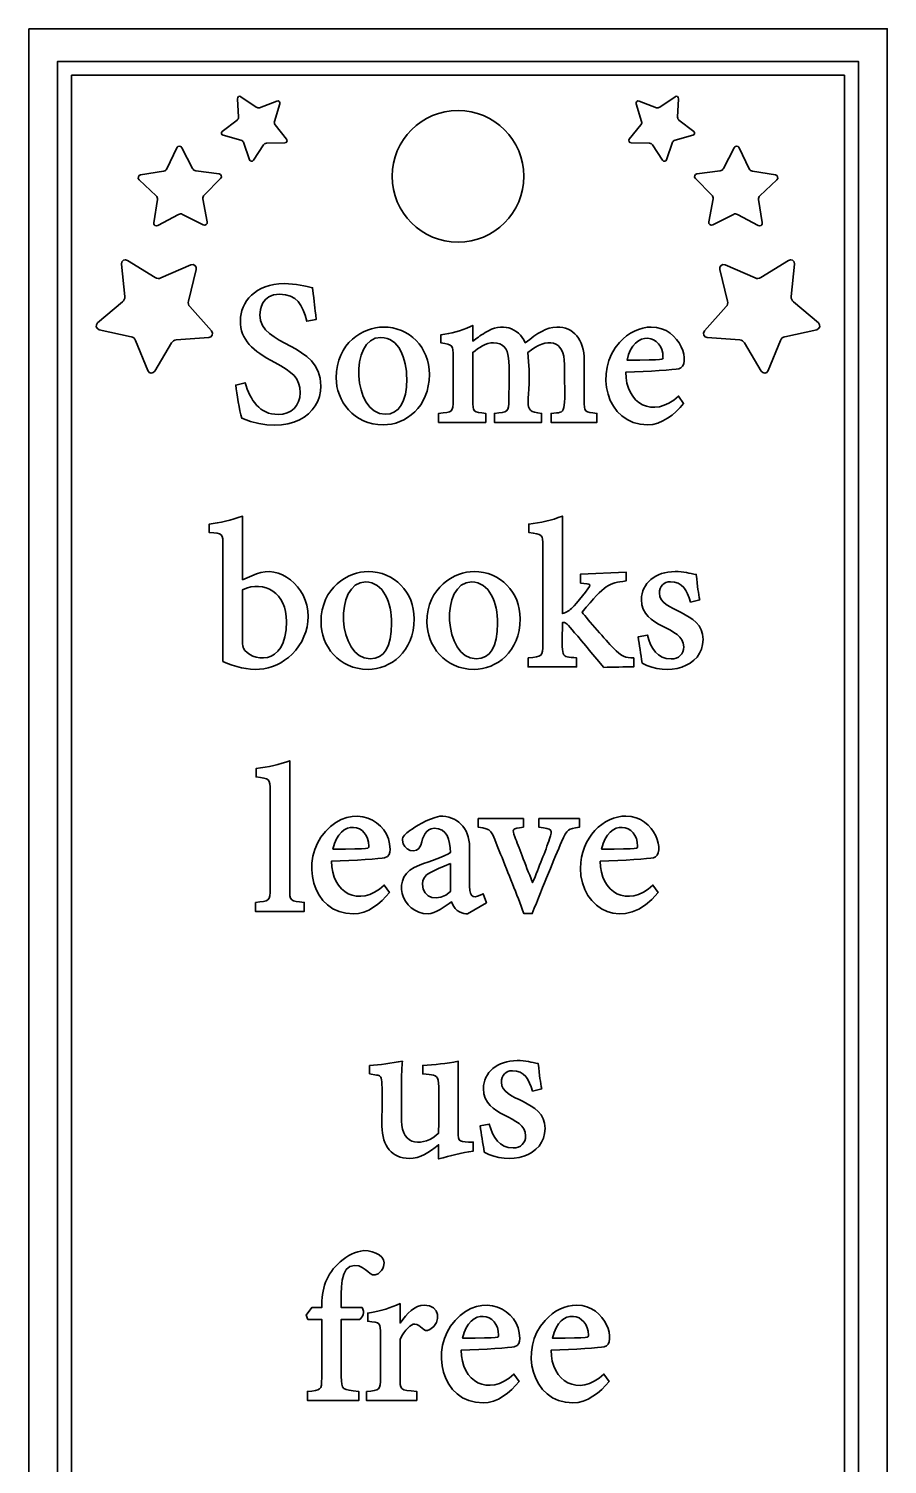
# Model space of a CAD drawing. Header units: inches. Extents: x 0 to 1.8, y 0 to 12.2.
# Drawn here: x 0.064 to 1.78, y 9.314 to 12.184 of the extents above; entities that cross this region are included whole.
import ezdxf

# ---------------------------------------------------------------- set-up
doc = ezdxf.new("R2010")
doc.units = ezdxf.units.IN
doc.header["$MEASUREMENT"] = 0
doc.layers.add('Слой 1', color=7, linetype='Continuous', lineweight=0)

msp = doc.modelspace()

# ---------------------------------------------------------------- linework, layer by layer
at = {"layer": 'Слой 1', "color": 1, "lineweight": 35, "true_color": 0xff0000}
for points in [[(0.0638, 12.1844), (0.0638, 12.1844), (0.0638, 6.1844), (0.0638, 6.1844), (0.0638, 6.1844), (1.7797, 6.1844), (1.7797, 6.1844), (1.7797, 6.1844), (1.7797, 12.1844), (1.7797, 12.1844), (1.7797, 12.1844), (0.0638, 12.1844), (0.0638, 12.1844)], [(0.9218, 11.7574), (0.849, 11.7574), (0.7901, 11.8164), (0.7901, 11.8892), (0.7901, 11.9619), (0.849, 12.0209), (0.9218, 12.0209), (0.9945, 12.0209), (1.0535, 11.9619), (1.0535, 11.8892), (1.0535, 11.8164), (0.9945, 11.7574), (0.9218, 11.7574)]]:
    msp.add_open_spline(points, degree=3, knots=[0, 0, 0, 0, 1, 1, 1, 2, 2, 2, 3, 3, 3, 4, 4, 4, 4], dxfattribs=at)
at = {"layer": 'Слой 1', "color": 18, "lineweight": 35, "true_color": 0x000000}
for points, knots in [([(1.722, 6.2498), (1.722, 6.2498), (0.1216, 6.2498), (0.1216, 6.2498), (0.1216, 6.2498), (0.1216, 12.119), (0.1216, 12.119), (0.1216, 12.119), (1.722, 12.119), (1.722, 12.119), (1.722, 12.119), (1.722, 6.2498), (1.722, 6.2498)], [0, 0, 0, 0, 1, 1, 1, 2, 2, 2, 3, 3, 3, 4, 4, 4, 4]), ([(0.1494, 6.2776), (0.1494, 6.2776), (1.6942, 6.2776), (1.6942, 6.2776), (1.6942, 6.2776), (1.6942, 12.0912), (1.6942, 12.0912), (1.6942, 12.0912), (0.1494, 12.0912), (0.1494, 12.0912), (0.1494, 12.0912), (0.1494, 6.2776), (0.1494, 6.2776)], [0, 0, 0, 0, 1, 1, 1, 2, 2, 2, 3, 3, 3, 4, 4, 4, 4]), ([(0.5561, 11.9924), (0.5547, 11.9942), (0.5542, 11.9966), (0.5548, 11.9987), (0.5548, 11.9987), (0.5655, 12.0343), (0.5655, 12.0343), (0.5665, 12.0378), (0.5631, 12.041), (0.5596, 12.0397), (0.5596, 12.0397), (0.5249, 12.0265), (0.5249, 12.0265), (0.5228, 12.0257), (0.5204, 12.026), (0.5186, 12.0273), (0.5186, 12.0273), (0.488, 12.0484), (0.488, 12.0484), (0.485, 12.0505), (0.4809, 12.0482), (0.4811, 12.0445), (0.4811, 12.0445), (0.4829, 12.0074), (0.4829, 12.0074), (0.483, 12.0052), (0.482, 12.003), (0.4802, 12.0016), (0.4802, 12.0016), (0.4507, 11.9791), (0.4507, 11.9791), (0.4478, 11.9769), (0.4487, 11.9722), (0.4522, 11.9713), (0.4522, 11.9713), (0.488, 11.9616), (0.488, 11.9616), (0.4902, 11.961), (0.492, 11.9593), (0.4928, 11.9572), (0.4928, 11.9572), (0.5051, 11.9222), (0.5051, 11.9222), (0.5063, 11.9187), (0.511, 11.9181), (0.513, 11.9212), (0.513, 11.9212), (0.5333, 11.9523), (0.5333, 11.9523), (0.5345, 11.9542), (0.5366, 11.9554), (0.5389, 11.9554), (0.5389, 11.9554), (0.576, 11.9563), (0.576, 11.9563), (0.5797, 11.9564), (0.5816, 11.9606), (0.5793, 11.9635), (0.5793, 11.9635), (0.5561, 11.9924), (0.5561, 11.9924)], [0, 0, 0, 0, 1, 1, 1, 2, 2, 2, 3, 3, 3, 4, 4, 4, 5, 5, 5, 6, 6, 6, 7, 7, 7, 8, 8, 8, 9, 9, 9, 10, 10, 10, 11, 11, 11, 12, 12, 12, 13, 13, 13, 14, 14, 14, 15, 15, 15, 16, 16, 16, 17, 17, 17, 18, 18, 18, 19, 19, 19, 20, 20, 20, 20]), ([(1.2642, 11.9635), (1.2619, 11.9607), (1.2639, 11.9564), (1.2676, 11.9563), (1.2676, 11.9563), (1.3047, 11.9554), (1.3047, 11.9554), (1.307, 11.9554), (1.3091, 11.9542), (1.3103, 11.9523), (1.3103, 11.9523), (1.3306, 11.9212), (1.3306, 11.9212), (1.3326, 11.9182), (1.3373, 11.9187), (1.3385, 11.9222), (1.3385, 11.9222), (1.3508, 11.9572), (1.3508, 11.9572), (1.3516, 11.9593), (1.3533, 11.961), (1.3555, 11.9616), (1.3555, 11.9616), (1.3913, 11.9713), (1.3913, 11.9713), (1.3949, 11.9722), (1.3958, 11.9769), (1.3929, 11.9791), (1.3929, 11.9791), (1.3634, 12.0016), (1.3634, 12.0016), (1.3616, 12.003), (1.3606, 12.0052), (1.3607, 12.0075), (1.3607, 12.0075), (1.3625, 12.0445), (1.3625, 12.0445), (1.3627, 12.0482), (1.3586, 12.0505), (1.3555, 12.0484), (1.3555, 12.0484), (1.325, 12.0273), (1.325, 12.0273), (1.3231, 12.026), (1.3207, 12.0257), (1.3186, 12.0265), (1.3186, 12.0265), (1.2839, 12.0397), (1.2839, 12.0397), (1.2805, 12.041), (1.277, 12.0378), (1.2781, 12.0343), (1.2781, 12.0343), (1.2887, 11.9987), (1.2887, 11.9987), (1.2894, 11.9966), (1.2889, 11.9942), (1.2875, 11.9924), (1.2875, 11.9924), (1.2642, 11.9635), (1.2642, 11.9635)], [0, 0, 0, 0, 1, 1, 1, 2, 2, 2, 3, 3, 3, 4, 4, 4, 5, 5, 5, 6, 6, 6, 7, 7, 7, 8, 8, 8, 9, 9, 9, 10, 10, 10, 11, 11, 11, 12, 12, 12, 13, 13, 13, 14, 14, 14, 15, 15, 15, 16, 16, 16, 17, 17, 17, 18, 18, 18, 19, 19, 19, 20, 20, 20, 20]), ([(0.4441, 11.8943), (0.4441, 11.8943), (0.3979, 11.9003), (0.3979, 11.9003), (0.395, 11.9007), (0.3926, 11.9024), (0.3913, 11.905), (0.3913, 11.905), (0.37, 11.9465), (0.37, 11.9465), (0.3679, 11.9506), (0.362, 11.9505), (0.36, 11.9463), (0.36, 11.9463), (0.3399, 11.9042), (0.3399, 11.9042), (0.3387, 11.9016), (0.3363, 11.8998), (0.3335, 11.8994), (0.3335, 11.8994), (0.2874, 11.892), (0.2874, 11.892), (0.2828, 11.8912), (0.2811, 11.8856), (0.2844, 11.8824), (0.2844, 11.8824), (0.3183, 11.8503), (0.3183, 11.8503), (0.3204, 11.8483), (0.3214, 11.8455), (0.3209, 11.8426), (0.3209, 11.8426), (0.3137, 11.7965), (0.3137, 11.7965), (0.313, 11.792), (0.3178, 11.7885), (0.3219, 11.7908), (0.3219, 11.7908), (0.3629, 11.8131), (0.3629, 11.8131), (0.3654, 11.8144), (0.3684, 11.8145), (0.371, 11.8132), (0.371, 11.8132), (0.4126, 11.7921), (0.4126, 11.7921), (0.4167, 11.79), (0.4215, 11.7935), (0.4206, 11.7981), (0.4206, 11.7981), (0.4121, 11.844), (0.4121, 11.844), (0.4116, 11.8468), (0.4125, 11.8497), (0.4145, 11.8517), (0.4145, 11.8517), (0.4474, 11.8847), (0.4474, 11.8847), (0.4507, 11.8881), (0.4488, 11.8937), (0.4441, 11.8943)], [0, 0, 0, 0, 1, 1, 1, 2, 2, 2, 3, 3, 3, 4, 4, 4, 5, 5, 5, 6, 6, 6, 7, 7, 7, 8, 8, 8, 9, 9, 9, 10, 10, 10, 11, 11, 11, 12, 12, 12, 13, 13, 13, 14, 14, 14, 15, 15, 15, 16, 16, 16, 17, 17, 17, 18, 18, 18, 19, 19, 19, 20, 20, 20, 20]), ([(1.3962, 11.8848), (1.3962, 11.8848), (1.4291, 11.8517), (1.4291, 11.8517), (1.4311, 11.8497), (1.432, 11.8468), (1.4315, 11.844), (1.4315, 11.844), (1.4229, 11.7981), (1.4229, 11.7981), (1.4221, 11.7935), (1.4268, 11.79), (1.431, 11.7921), (1.431, 11.7921), (1.4726, 11.8132), (1.4726, 11.8132), (1.4751, 11.8145), (1.4782, 11.8144), (1.4807, 11.8131), (1.4807, 11.8131), (1.5217, 11.7908), (1.5217, 11.7908), (1.5257, 11.7886), (1.5306, 11.792), (1.5299, 11.7966), (1.5299, 11.7966), (1.5226, 11.8427), (1.5226, 11.8427), (1.5222, 11.8455), (1.5232, 11.8483), (1.5253, 11.8503), (1.5253, 11.8503), (1.5591, 11.8824), (1.5591, 11.8824), (1.5625, 11.8856), (1.5608, 11.8913), (1.5562, 11.892), (1.5562, 11.892), (1.5101, 11.8994), (1.5101, 11.8994), (1.5073, 11.8998), (1.5049, 11.9016), (1.5036, 11.9042), (1.5036, 11.9042), (1.4836, 11.9464), (1.4836, 11.9464), (1.4816, 11.9506), (1.4757, 11.9506), (1.4736, 11.9465), (1.4736, 11.9465), (1.4523, 11.905), (1.4523, 11.905), (1.451, 11.9024), (1.4485, 11.9007), (1.4457, 11.9003), (1.4457, 11.9003), (1.3994, 11.8943), (1.3994, 11.8943), (1.3948, 11.8937), (1.3929, 11.8881), (1.3962, 11.8848)], [0, 0, 0, 0, 1, 1, 1, 2, 2, 2, 3, 3, 3, 4, 4, 4, 5, 5, 5, 6, 6, 6, 7, 7, 7, 8, 8, 8, 9, 9, 9, 10, 10, 10, 11, 11, 11, 12, 12, 12, 13, 13, 13, 14, 14, 14, 15, 15, 15, 16, 16, 16, 17, 17, 17, 18, 18, 18, 19, 19, 19, 20, 20, 20, 20]), ([(0.2514, 11.6383), (0.2514, 11.6383), (0.2015, 11.5962), (0.2015, 11.5962), (0.1965, 11.592), (0.1985, 11.5839), (0.2049, 11.5825), (0.2049, 11.5825), (0.2687, 11.5685), (0.2687, 11.5685), (0.2726, 11.5677), (0.2758, 11.5649), (0.2773, 11.5612), (0.2773, 11.5612), (0.302, 11.5007), (0.302, 11.5007), (0.3045, 11.4947), (0.3127, 11.4941), (0.316, 11.4997), (0.316, 11.4997), (0.3491, 11.5561), (0.3491, 11.5561), (0.3511, 11.5596), (0.3547, 11.5618), (0.3587, 11.5621), (0.3587, 11.5621), (0.4238, 11.5669), (0.4238, 11.5669), (0.4303, 11.5673), (0.4334, 11.575), (0.4291, 11.5799), (0.4291, 11.5799), (0.3857, 11.6287), (0.3857, 11.6287), (0.383, 11.6317), (0.382, 11.6358), (0.383, 11.6397), (0.383, 11.6397), (0.3986, 11.7031), (0.3986, 11.7031), (0.4001, 11.7094), (0.3938, 11.7148), (0.3878, 11.7122), (0.3878, 11.7122), (0.328, 11.686), (0.328, 11.686), (0.3243, 11.6844), (0.3201, 11.6847), (0.3167, 11.6868), (0.3167, 11.6868), (0.2612, 11.7212), (0.2612, 11.7212), (0.2557, 11.7247), (0.2487, 11.7203), (0.2493, 11.7138), (0.2493, 11.7138), (0.2557, 11.6488), (0.2557, 11.6488), (0.2561, 11.6448), (0.2545, 11.6409), (0.2514, 11.6383)], [0, 0, 0, 0, 1, 1, 1, 2, 2, 2, 3, 3, 3, 4, 4, 4, 5, 5, 5, 6, 6, 6, 7, 7, 7, 8, 8, 8, 9, 9, 9, 10, 10, 10, 11, 11, 11, 12, 12, 12, 13, 13, 13, 14, 14, 14, 15, 15, 15, 16, 16, 16, 17, 17, 17, 18, 18, 18, 19, 19, 19, 20, 20, 20, 20]), ([(1.5879, 11.6488), (1.5879, 11.6488), (1.5943, 11.7138), (1.5943, 11.7138), (1.5949, 11.7203), (1.5879, 11.7247), (1.5824, 11.7212), (1.5824, 11.7212), (1.5269, 11.6868), (1.5269, 11.6868), (1.5235, 11.6847), (1.5192, 11.6844), (1.5156, 11.686), (1.5156, 11.686), (1.4557, 11.7122), (1.4557, 11.7122), (1.4498, 11.7148), (1.4434, 11.7094), (1.445, 11.7031), (1.445, 11.7031), (1.4606, 11.6397), (1.4606, 11.6397), (1.4616, 11.6358), (1.4605, 11.6317), (1.4579, 11.6287), (1.4579, 11.6287), (1.4145, 11.5799), (1.4145, 11.5799), (1.4102, 11.575), (1.4133, 11.5673), (1.4198, 11.5669), (1.4198, 11.5669), (1.4849, 11.5621), (1.4849, 11.5621), (1.4889, 11.5618), (1.4925, 11.5596), (1.4945, 11.5561), (1.4945, 11.5561), (1.5276, 11.4997), (1.5276, 11.4997), (1.5308, 11.4941), (1.5391, 11.4947), (1.5416, 11.5007), (1.5416, 11.5007), (1.5662, 11.5612), (1.5662, 11.5612), (1.5677, 11.5649), (1.571, 11.5677), (1.5749, 11.5685), (1.5749, 11.5685), (1.6387, 11.5825), (1.6387, 11.5825), (1.6451, 11.5839), (1.647, 11.592), (1.6421, 11.5962), (1.6421, 11.5962), (1.5922, 11.6383), (1.5922, 11.6383), (1.5891, 11.6409), (1.5875, 11.6448), (1.5879, 11.6488)], [0, 0, 0, 0, 1, 1, 1, 2, 2, 2, 3, 3, 3, 4, 4, 4, 5, 5, 5, 6, 6, 6, 7, 7, 7, 8, 8, 8, 9, 9, 9, 10, 10, 10, 11, 11, 11, 12, 12, 12, 13, 13, 13, 14, 14, 14, 15, 15, 15, 16, 16, 16, 17, 17, 17, 18, 18, 18, 19, 19, 19, 20, 20, 20, 20]), ([(0.5624, 11.413), (0.5251, 11.413), (0.5068, 11.4411), (0.4963, 11.4765), (0.4963, 11.4765), (0.4775, 11.4716), (0.4775, 11.4716), (0.4798, 11.4537), (0.4845, 11.4224), (0.4894, 11.4053), (0.5856, 11.3678), (0.6478, 11.4129), (0.6478, 11.4698), (0.6478, 11.5586), (0.5259, 11.5464), (0.5259, 11.6125), (0.5259, 11.6221), (0.5288, 11.6534), (0.5653, 11.6534), (0.5998, 11.6534), (0.6109, 11.6324), (0.6194, 11.5995), (0.6194, 11.5995), (0.6384, 11.6032), (0.6384, 11.6032), (0.6352, 11.6297), (0.6348, 11.6329), (0.6312, 11.6663), (0.6182, 11.6688), (0.5973, 11.6746), (0.5742, 11.6746), (0.5168, 11.6746), (0.4868, 11.6374), (0.4868, 11.6007), (0.4868, 11.5616), (0.5109, 11.5411), (0.5554, 11.5169), (0.5907, 11.4977), (0.6062, 11.4861), (0.6062, 11.4564), (0.6062, 11.4304), (0.5886, 11.413), (0.5624, 11.413)], [0, 0, 0, 0, 1, 1, 1, 2, 2, 2, 3, 3, 3, 4, 4, 4, 5, 5, 5, 6, 6, 6, 7, 7, 7, 8, 8, 8, 9, 9, 9, 10, 10, 10, 11, 11, 11, 12, 12, 12, 13, 13, 13, 14, 14, 14, 14]), ([(0.9774, 11.4151), (0.9527, 11.4177), (0.9513, 11.4168), (0.9513, 11.4429), (0.9513, 11.4429), (0.9513, 11.537), (0.9513, 11.537), (0.963, 11.5463), (0.9779, 11.5564), (0.9927, 11.5564), (1.032, 11.5564), (1.0235, 11.5126), (1.0235, 11.4429), (1.0235, 11.4169), (1.0209, 11.4177), (0.9945, 11.4151), (0.9945, 11.4151), (0.9945, 11.3971), (0.9945, 11.3971), (0.9945, 11.3971), (1.0887, 11.3971), (1.0887, 11.3971), (1.0887, 11.3971), (1.0887, 11.4151), (1.0887, 11.4151), (1.0435, 11.42), (1.0717, 11.4327), (1.0615, 11.5372), (1.0999, 11.5679), (1.1347, 11.5638), (1.1347, 11.5126), (1.1347, 11.4103), (1.1404, 11.4184), (1.1078, 11.4151), (1.1078, 11.4151), (1.1078, 11.3971), (1.1078, 11.3971), (1.1078, 11.3971), (1.1995, 11.3971), (1.1995, 11.3971), (1.1995, 11.3971), (1.1995, 11.4151), (1.1995, 11.4151), (1.1747, 11.4177), (1.1739, 11.4168), (1.1739, 11.4429), (1.1739, 11.4429), (1.1739, 11.5216), (1.1739, 11.5216), (1.1739, 11.5631), (1.1534, 11.5878), (1.119, 11.5878), (1.099, 11.5878), (1.0806, 11.5752), (1.0561, 11.5565), (1.0421, 11.5867), (1.0099, 11.5983), (0.9763, 11.5767), (0.9658, 11.5706), (0.9584, 11.565), (0.9513, 11.5596), (0.9513, 11.5596), (0.9513, 11.5909), (0.9513, 11.5909), (0.9513, 11.5909), (0.9465, 11.5888), (0.9465, 11.5888), (0.9266, 11.5799), (0.9084, 11.5753), (0.8878, 11.5723), (0.8878, 11.5723), (0.8878, 11.5562), (0.8878, 11.5562), (0.9118, 11.5519), (0.9122, 11.5527), (0.9122, 11.5273), (0.9122, 11.5273), (0.9122, 11.4429), (0.9122, 11.4429), (0.9122, 11.4168), (0.9111, 11.4177), (0.8829, 11.4152), (0.8829, 11.4152), (0.8829, 11.3971), (0.8829, 11.3971), (0.8829, 11.3971), (0.9774, 11.3971), (0.9774, 11.3971), (0.9774, 11.3971), (0.9774, 11.4151), (0.9774, 11.4151), (0.9774, 11.4151), (0.9774, 11.4151), (0.9774, 11.4151)], [0, 0, 0, 0, 1, 1, 1, 2, 2, 2, 3, 3, 3, 4, 4, 4, 5, 5, 5, 6, 6, 6, 7, 7, 7, 8, 8, 8, 9, 9, 9, 10, 10, 10, 11, 11, 11, 12, 12, 12, 13, 13, 13, 14, 14, 14, 15, 15, 15, 16, 16, 16, 17, 17, 17, 18, 18, 18, 19, 19, 19, 20, 20, 20, 21, 21, 21, 22, 22, 22, 23, 23, 23, 24, 24, 24, 25, 25, 25, 26, 26, 26, 27, 27, 27, 28, 28, 28, 29, 29, 29, 30, 30, 30, 31, 31, 31, 31]), ([(0.7723, 11.3922), (0.817, 11.3922), (0.8646, 11.4275), (0.8646, 11.4931), (0.8646, 11.5471), (0.8249, 11.5878), (0.7723, 11.5878), (0.7332, 11.5878), (0.6783, 11.5564), (0.6783, 11.4865), (0.6783, 11.4402), (0.7135, 11.3922), (0.7723, 11.3922)], [0, 0, 0, 0, 1, 1, 1, 2, 2, 2, 3, 3, 3, 4, 4, 4, 4]), ([(1.3007, 11.3922), (1.3288, 11.3922), (1.3553, 11.4131), (1.3727, 11.435), (1.3727, 11.435), (1.3625, 11.4498), (1.3625, 11.4498), (1.311, 11.4025), (1.2572, 11.4353), (1.2569, 11.4974), (1.3034, 11.4991), (1.3544, 11.5026), (1.3631, 11.5044), (1.3894, 11.5109), (1.3678, 11.5878), (1.3081, 11.5878), (1.2854, 11.5878), (1.2623, 11.5766), (1.2448, 11.557), (1.1926, 11.5009), (1.2165, 11.3922), (1.3007, 11.3922)], [0, 0, 0, 0, 1, 1, 1, 2, 2, 2, 3, 3, 3, 4, 4, 4, 5, 5, 5, 6, 6, 6, 7, 7, 7, 7]), ([(1.3315, 11.5277), (1.3315, 11.523), (1.3375, 11.5218), (1.2597, 11.5218), (1.2734, 11.5857), (1.3323, 11.5718), (1.3315, 11.5277)], [0, 0, 0, 0, 1, 1, 1, 2, 2, 2, 2]), ([(0.7763, 11.4134), (0.7108, 11.4134), (0.7039, 11.567), (0.7674, 11.567), (0.8033, 11.567), (0.8193, 11.5254), (0.8193, 11.4841), (0.8193, 11.4378), (0.8045, 11.4134), (0.7763, 11.4134)], [0, 0, 0, 0, 1, 1, 1, 2, 2, 2, 3, 3, 3, 3]), ([(0.452, 11.1504), (0.452, 11.1504), (0.452, 10.9192), (0.452, 10.9192), (0.501, 10.896), (0.552, 10.8959), (0.5902, 10.9338), (0.6106, 10.954), (0.6223, 10.9815), (0.6223, 11.009), (0.6223, 11.0724), (0.5626, 11.1123), (0.5193, 11.0945), (0.5193, 11.0945), (0.4911, 11.0823), (0.4911, 11.0823), (0.4911, 11.0823), (0.4911, 11.2095), (0.4911, 11.2095), (0.4684, 11.2015), (0.4456, 11.1965), (0.4247, 11.1938), (0.4247, 11.1938), (0.4247, 11.1769), (0.4247, 11.1769), (0.452, 11.1748), (0.452, 11.1749), (0.452, 11.1504)], [0, 0, 0, 0, 1, 1, 1, 2, 2, 2, 3, 3, 3, 4, 4, 4, 5, 5, 5, 6, 6, 6, 7, 7, 7, 8, 8, 8, 9, 9, 9, 9]), ([(1.0619, 10.9262), (1.0619, 10.9262), (1.0619, 10.9081), (1.0619, 10.9081), (1.0619, 10.9081), (1.1589, 10.9081), (1.1589, 10.9081), (1.1589, 10.9081), (1.1589, 10.9262), (1.1589, 10.9262), (1.1251, 10.9293), (1.1304, 10.9237), (1.1304, 10.9968), (1.1396, 10.9978), (1.1343, 11), (1.2134, 10.9072), (1.2284, 10.9079), (1.2572, 10.9081), (1.2731, 10.9081), (1.2731, 10.9081), (1.2731, 10.9263), (1.2731, 10.9263), (1.2549, 10.9272), (1.2509, 10.927), (1.231, 10.947), (1.2185, 10.9602), (1.1806, 11.0032), (1.1697, 11.0174), (1.2174, 11.0754), (1.222, 11.0746), (1.2576, 11.0802), (1.2576, 11.0802), (1.2576, 11.0978), (1.2576, 11.0978), (1.2576, 11.0978), (1.1667, 11.0938), (1.1667, 11.0938), (1.1667, 11.0938), (1.1667, 11.0759), (1.1667, 11.0759), (1.1764, 11.0751), (1.1844, 11.0741), (1.1853, 11.0721), (1.1873, 11.0681), (1.1564, 11.0327), (1.1505, 11.0268), (1.1451, 11.0211), (1.1388, 11.0172), (1.1304, 11.0147), (1.1304, 11.0147), (1.1304, 11.2097), (1.1304, 11.2097), (1.1085, 11.2011), (1.0869, 11.1962), (1.0632, 11.1939), (1.0632, 11.1939), (1.0632, 11.1771), (1.0632, 11.1771), (1.0908, 11.1731), (1.0913, 11.1739), (1.0913, 11.1492), (1.0913, 11.1492), (1.0913, 10.9543), (1.0913, 10.9543), (1.0913, 10.9285), (1.0901, 10.9287), (1.0619, 10.9262)], [0, 0, 0, 0, 1, 1, 1, 2, 2, 2, 3, 3, 3, 4, 4, 4, 5, 5, 5, 6, 6, 6, 7, 7, 7, 8, 8, 8, 9, 9, 9, 10, 10, 10, 11, 11, 11, 12, 12, 12, 13, 13, 13, 14, 14, 14, 15, 15, 15, 16, 16, 16, 17, 17, 17, 18, 18, 18, 19, 19, 19, 20, 20, 20, 21, 21, 21, 22, 22, 22, 22]), ([(0.4929, 10.9459), (0.4903, 10.9524), (0.4911, 10.9507), (0.4911, 11.0626), (0.535, 11.0829), (0.5791, 11.0557), (0.5791, 10.9988), (0.5791, 10.9052), (0.5057, 10.9192), (0.4929, 10.9459)], [0, 0, 0, 0, 1, 1, 1, 2, 2, 2, 3, 3, 3, 3]), ([(0.7419, 10.9032), (0.7867, 10.9032), (0.8342, 10.9386), (0.8342, 11.0041), (0.8342, 11.0581), (0.7945, 11.0988), (0.7419, 11.0988), (0.7029, 11.0988), (0.648, 11.0674), (0.648, 10.9976), (0.648, 10.9512), (0.6831, 10.9032), (0.7419, 10.9032)], [0, 0, 0, 0, 1, 1, 1, 2, 2, 2, 3, 3, 3, 4, 4, 4, 4]), ([(0.9538, 11.0988), (0.9148, 11.0988), (0.8598, 11.0674), (0.8598, 10.9976), (0.8598, 10.9512), (0.895, 10.9032), (0.9538, 10.9032), (0.9985, 10.9032), (1.0461, 10.9386), (1.0461, 11.0041), (1.0461, 11.0581), (1.0064, 11.0988), (0.9538, 11.0988)], [0, 0, 0, 0, 1, 1, 1, 2, 2, 2, 3, 3, 3, 4, 4, 4, 4]), ([(1.2885, 11.0428), (1.2885, 10.984), (1.3729, 10.991), (1.3729, 10.9482), (1.3729, 10.934), (1.3626, 10.924), (1.3478, 10.924), (1.3198, 10.924), (1.3076, 10.9452), (1.3002, 10.9717), (1.3002, 10.9717), (1.282, 10.9686), (1.282, 10.9686), (1.2841, 10.9511), (1.2868, 10.9353), (1.29, 10.9159), (1.3389, 10.888), (1.4116, 10.9063), (1.4116, 10.9633), (1.4116, 11.0217), (1.3244, 11.0167), (1.3244, 11.0554), (1.3244, 11.0692), (1.3331, 11.0784), (1.3462, 11.0784), (1.3712, 11.0784), (1.3794, 11.0611), (1.3866, 11.0378), (1.3866, 11.0378), (1.4048, 11.0422), (1.4048, 11.0422), (1.4021, 11.0555), (1.4009, 11.0673), (1.3978, 11.0931), (1.3843, 11.0951), (1.3732, 11.0988), (1.3555, 11.0988), (1.3167, 11.0988), (1.2885, 11.0753), (1.2885, 11.0428)], [0, 0, 0, 0, 1, 1, 1, 2, 2, 2, 3, 3, 3, 4, 4, 4, 5, 5, 5, 6, 6, 6, 7, 7, 7, 8, 8, 8, 9, 9, 9, 10, 10, 10, 11, 11, 11, 12, 12, 12, 13, 13, 13, 13]), ([(0.746, 10.9244), (0.6804, 10.9244), (0.6735, 11.078), (0.737, 11.078), (0.7729, 11.078), (0.789, 11.0364), (0.789, 10.9951), (0.789, 10.9489), (0.7741, 10.9244), (0.746, 10.9244)], [0, 0, 0, 0, 1, 1, 1, 2, 2, 2, 3, 3, 3, 3]), ([(0.9579, 10.9244), (0.8923, 10.9244), (0.8854, 11.078), (0.9489, 11.078), (0.9848, 11.078), (1.0008, 11.0364), (1.0008, 10.9951), (1.0009, 10.9489), (0.986, 10.9244), (0.9579, 10.9244)], [0, 0, 0, 0, 1, 1, 1, 2, 2, 2, 3, 3, 3, 3]), ([(0.517, 10.4372), (0.517, 10.4372), (0.517, 10.4191), (0.517, 10.4191), (0.517, 10.4191), (0.6144, 10.4191), (0.6144, 10.4191), (0.6144, 10.4191), (0.6144, 10.4372), (0.6144, 10.4372), (0.5863, 10.4398), (0.5854, 10.4395), (0.5854, 10.4654), (0.5854, 10.4654), (0.5854, 10.7206), (0.5854, 10.7206), (0.5657, 10.7132), (0.5429, 10.7076), (0.5182, 10.7049), (0.5182, 10.7049), (0.5182, 10.6881), (0.5182, 10.6881), (0.5452, 10.6847), (0.5463, 10.6847), (0.5463, 10.6606), (0.5463, 10.6606), (0.5463, 10.4654), (0.5463, 10.4654), (0.5463, 10.4392), (0.5441, 10.4397), (0.517, 10.4372)], [0, 0, 0, 0, 1, 1, 1, 2, 2, 2, 3, 3, 3, 4, 4, 4, 5, 5, 5, 6, 6, 6, 7, 7, 7, 8, 8, 8, 9, 9, 9, 10, 10, 10, 10]), ([(0.7859, 10.5432), (0.7859, 10.603), (0.7101, 10.6386), (0.6568, 10.579), (0.6046, 10.523), (0.6285, 10.4142), (0.7128, 10.4142), (0.7408, 10.4142), (0.7673, 10.4352), (0.7848, 10.4571), (0.7848, 10.4571), (0.7745, 10.4718), (0.7745, 10.4718), (0.723, 10.4246), (0.6692, 10.4573), (0.6689, 10.5195), (0.7154, 10.5211), (0.7664, 10.5247), (0.7751, 10.5264), (0.7845, 10.5287), (0.7855, 10.5353), (0.7859, 10.5432)], [0, 0, 0, 0, 1, 1, 1, 2, 2, 2, 3, 3, 3, 4, 4, 4, 5, 5, 5, 6, 6, 6, 7, 7, 7, 7]), ([(0.7435, 10.5497), (0.7435, 10.5451), (0.7495, 10.5439), (0.6717, 10.5438), (0.6854, 10.6076), (0.7443, 10.5941), (0.7435, 10.5497)], [0, 0, 0, 0, 1, 1, 1, 2, 2, 2, 2]), ([(0.8445, 10.5119), (0.783, 10.4907), (0.8086, 10.4142), (0.8619, 10.4142), (0.8756, 10.4142), (0.8964, 10.4297), (0.9089, 10.4383), (0.9164, 10.4165), (0.9328, 10.4142), (0.9407, 10.4142), (0.9407, 10.4142), (0.9786, 10.4366), (0.9786, 10.4366), (0.9786, 10.4366), (0.9722, 10.4545), (0.9722, 10.4545), (0.9553, 10.4453), (0.9448, 10.4447), (0.9448, 10.4695), (0.9448, 10.4695), (0.9448, 10.5481), (0.9448, 10.5481), (0.9448, 10.5873), (0.9191, 10.61), (0.8856, 10.6098), (0.8604, 10.6045), (0.8353, 10.5877), (0.8257, 10.5807), (0.8167, 10.5744), (0.8107, 10.5688), (0.8107, 10.5616), (0.8107, 10.5421), (0.8403, 10.5298), (0.8473, 10.552), (0.8523, 10.5682), (0.8567, 10.5854), (0.8741, 10.5854), (0.8997, 10.5854), (0.9065, 10.5624), (0.9065, 10.5368), (0.8963, 10.5297), (0.8653, 10.519), (0.8445, 10.5119)], [0, 0, 0, 0, 1, 1, 1, 2, 2, 2, 3, 3, 3, 4, 4, 4, 5, 5, 5, 6, 6, 6, 7, 7, 7, 8, 8, 8, 9, 9, 9, 10, 10, 10, 11, 11, 11, 12, 12, 12, 13, 13, 13, 14, 14, 14, 14]), ([(1.0524, 10.5874), (1.0524, 10.5874), (1.0524, 10.605), (1.0524, 10.605), (1.0524, 10.605), (0.9623, 10.605), (0.9623, 10.605), (0.9623, 10.605), (0.9623, 10.5875), (0.9623, 10.5875), (0.9902, 10.5832), (0.9863, 10.5848), (1.0069, 10.5339), (1.0222, 10.4958), (1.0394, 10.4534), (1.0534, 10.4147), (1.0534, 10.4147), (1.0701, 10.4147), (1.0701, 10.4147), (1.0921, 10.4719), (1.1151, 10.5255), (1.1287, 10.5586), (1.1399, 10.5843), (1.1419, 10.5845), (1.1645, 10.5875), (1.1645, 10.5875), (1.1645, 10.605), (1.1645, 10.605), (1.1645, 10.605), (1.0834, 10.605), (1.0834, 10.605), (1.0834, 10.605), (1.0834, 10.5874), (1.0834, 10.5874), (1.111, 10.5845), (1.1112, 10.583), (1.1047, 10.5643), (1.0963, 10.5396), (1.0836, 10.508), (1.071, 10.4768), (1.0548, 10.5173), (1.0429, 10.5481), (1.0355, 10.5685), (1.0296, 10.5843), (1.0292, 10.5845), (1.0524, 10.5874)], [0, 0, 0, 0, 1, 1, 1, 2, 2, 2, 3, 3, 3, 4, 4, 4, 5, 5, 5, 6, 6, 6, 7, 7, 7, 8, 8, 8, 9, 9, 9, 10, 10, 10, 11, 11, 11, 12, 12, 12, 13, 13, 13, 14, 14, 14, 15, 15, 15, 15]), ([(1.2572, 10.6099), (1.2135, 10.6099), (1.1665, 10.5673), (1.1665, 10.5053), (1.1665, 10.4223), (1.2563, 10.3749), (1.3218, 10.4571), (1.3218, 10.4571), (1.3115, 10.4718), (1.3115, 10.4718), (1.2601, 10.4246), (1.2062, 10.4573), (1.206, 10.5195), (1.2525, 10.5211), (1.3035, 10.5247), (1.3122, 10.5264), (1.3384, 10.533), (1.3168, 10.6099), (1.2572, 10.6099)], [0, 0, 0, 0, 1, 1, 1, 2, 2, 2, 3, 3, 3, 4, 4, 4, 5, 5, 5, 6, 6, 6, 6]), ([(1.2806, 10.5497), (1.2806, 10.5451), (1.2866, 10.5439), (1.2088, 10.5438), (1.2224, 10.6077), (1.2814, 10.5939), (1.2806, 10.5497)], [0, 0, 0, 0, 1, 1, 1, 2, 2, 2, 2]), ([(0.9065, 10.5153), (0.9065, 10.5153), (0.9065, 10.4587), (0.9065, 10.4587), (0.8828, 10.4369), (0.8507, 10.4446), (0.8507, 10.4739), (0.8507, 10.4954), (0.8715, 10.4988), (0.9065, 10.5153)], [0, 0, 0, 0, 1, 1, 1, 2, 2, 2, 3, 3, 3, 3]), ([(0.7449, 10.1114), (0.7449, 10.1114), (0.7449, 10.0945), (0.7449, 10.0945), (0.7449, 10.0945), (0.7591, 10.092), (0.7591, 10.092), (0.7723, 10.0894), (0.7698, 10.0921), (0.7698, 9.9899), (0.7698, 9.9494), (0.7901, 9.9253), (0.8242, 9.9253), (0.8461, 9.9253), (0.8636, 9.9369), (0.8831, 9.9527), (0.8831, 9.9527), (0.8831, 9.9241), (0.8831, 9.9241), (0.9076, 9.9313), (0.9275, 9.9364), (0.9524, 9.94), (0.9524, 9.94), (0.9524, 9.9578), (0.9524, 9.9578), (0.9245, 9.9587), (0.9222, 9.9563), (0.9222, 9.9789), (0.9222, 9.9789), (0.9222, 10.1195), (0.9222, 10.1195), (0.8986, 10.1154), (0.875, 10.1124), (0.8513, 10.1114), (0.8513, 10.1114), (0.8513, 10.0944), (0.8513, 10.0944), (0.8905, 10.0895), (0.8831, 10.1043), (0.8831, 9.9755), (0.8534, 9.9485), (0.8089, 9.9486), (0.8089, 10.0005), (0.8089, 10.0808), (0.8085, 10.0972), (0.8106, 10.1196), (0.7886, 10.1157), (0.7655, 10.1123), (0.7449, 10.1114)], [0, 0, 0, 0, 1, 1, 1, 2, 2, 2, 3, 3, 3, 4, 4, 4, 5, 5, 5, 6, 6, 6, 7, 7, 7, 8, 8, 8, 9, 9, 9, 10, 10, 10, 11, 11, 11, 12, 12, 12, 13, 13, 13, 14, 14, 14, 15, 15, 15, 16, 16, 16, 16]), ([(1.032, 9.9461), (1.004, 9.9461), (0.9918, 9.9672), (0.9844, 9.9938), (0.9844, 9.9938), (0.9662, 9.9907), (0.9662, 9.9907), (0.9683, 9.9731), (0.971, 9.9573), (0.9743, 9.9379), (1.0231, 9.91), (1.0958, 9.9283), (1.0958, 9.9854), (1.0958, 10.0437), (1.0086, 10.0388), (1.0086, 10.0775), (1.0086, 10.0912), (1.0173, 10.1005), (1.0304, 10.1005), (1.0554, 10.1005), (1.0636, 10.0831), (1.0708, 10.0599), (1.0708, 10.0599), (1.0891, 10.0643), (1.0891, 10.0643), (1.0863, 10.0776), (1.0851, 10.0894), (1.082, 10.1151), (1.0687, 10.1171), (1.0571, 10.1209), (1.0397, 10.1209), (1.0009, 10.1209), (0.9727, 10.0973), (0.9727, 10.0648), (0.9727, 10.006), (1.057, 10.013), (1.057, 9.9703), (1.0571, 9.956), (1.0467, 9.9461), (1.032, 9.9461)], [0, 0, 0, 0, 1, 1, 1, 2, 2, 2, 3, 3, 3, 4, 4, 4, 5, 5, 5, 6, 6, 6, 7, 7, 7, 8, 8, 8, 9, 9, 9, 10, 10, 10, 11, 11, 11, 12, 12, 12, 13, 13, 13, 13]), ([(0.6215, 9.6034), (0.6215, 9.6034), (0.6494, 9.6034), (0.6494, 9.6034), (0.6494, 9.6034), (0.6494, 9.4866), (0.6494, 9.4866), (0.6494, 9.461), (0.6479, 9.4618), (0.6209, 9.4592), (0.6209, 9.4592), (0.6209, 9.4412), (0.6209, 9.4412), (0.6209, 9.4412), (0.7236, 9.4412), (0.7236, 9.4412), (0.7236, 9.4583), (0.7237, 9.455), (0.7234, 9.4592), (0.6906, 9.4627), (0.6885, 9.462), (0.6885, 9.4891), (0.6885, 9.4891), (0.6885, 9.6034), (0.6885, 9.6034), (0.6885, 9.6034), (0.7252, 9.6034), (0.7252, 9.6034), (0.7307, 9.6069), (0.7363, 9.6179), (0.7301, 9.627), (0.7301, 9.627), (0.6885, 9.627), (0.6885, 9.627), (0.6885, 9.6607), (0.6849, 9.7114), (0.7152, 9.7114), (0.7393, 9.7114), (0.7454, 9.6839), (0.7622, 9.6946), (0.7664, 9.6979), (0.7716, 9.7042), (0.7731, 9.7092), (0.7801, 9.7289), (0.755, 9.7405), (0.7339, 9.7411), (0.7168, 9.7389), (0.7008, 9.7314), (0.6865, 9.7187), (0.658, 9.6943), (0.6494, 9.6638), (0.6494, 9.627), (0.6494, 9.627), (0.6295, 9.627), (0.6295, 9.627), (0.6295, 9.627), (0.6184, 9.6119), (0.6184, 9.6119), (0.6184, 9.6119), (0.6215, 9.6034), (0.6215, 9.6034)], [0, 0, 0, 0, 1, 1, 1, 2, 2, 2, 3, 3, 3, 4, 4, 4, 5, 5, 5, 6, 6, 6, 7, 7, 7, 8, 8, 8, 9, 9, 9, 10, 10, 10, 11, 11, 11, 12, 12, 12, 13, 13, 13, 14, 14, 14, 15, 15, 15, 16, 16, 16, 17, 17, 17, 18, 18, 18, 19, 19, 19, 20, 20, 20, 20]), ([(0.916, 9.6011), (0.8638, 9.545), (0.8877, 9.4363), (0.9719, 9.4363), (0.9999, 9.4363), (1.0265, 9.4572), (1.0439, 9.4792), (1.0439, 9.4792), (1.0336, 9.4939), (1.0336, 9.4939), (0.9822, 9.4467), (0.9283, 9.4794), (0.9281, 9.5416), (0.9746, 9.5432), (1.0256, 9.5467), (1.0343, 9.5485), (1.0436, 9.5508), (1.0447, 9.5574), (1.0451, 9.5653), (1.0451, 9.625), (0.9693, 9.6607), (0.916, 9.6011)], [0, 0, 0, 0, 1, 1, 1, 2, 2, 2, 3, 3, 3, 4, 4, 4, 5, 5, 5, 6, 6, 6, 7, 7, 7, 7]), ([(0.7386, 9.4592), (0.7386, 9.4592), (0.7386, 9.4412), (0.7386, 9.4412), (0.7386, 9.4412), (0.8393, 9.4412), (0.8393, 9.4412), (0.8393, 9.4412), (0.8393, 9.4593), (0.8393, 9.4593), (0.8052, 9.4619), (0.8059, 9.4624), (0.8059, 9.4874), (0.8059, 9.4874), (0.8059, 9.5633), (0.8059, 9.5633), (0.8146, 9.5831), (0.8286, 9.594), (0.835, 9.594), (0.8491, 9.594), (0.8514, 9.5748), (0.8656, 9.5834), (0.8904, 9.5972), (0.8853, 9.6319), (0.8542, 9.6319), (0.8357, 9.6319), (0.82, 9.6156), (0.8059, 9.5959), (0.8059, 9.5959), (0.8059, 9.635), (0.8059, 9.635), (0.7858, 9.626), (0.7712, 9.6207), (0.7415, 9.6159), (0.7415, 9.6159), (0.7415, 9.5997), (0.7415, 9.5997), (0.7668, 9.5967), (0.7667, 9.5976), (0.7667, 9.5718), (0.7667, 9.5718), (0.7667, 9.487), (0.7667, 9.487), (0.7667, 9.4614), (0.7658, 9.4618), (0.7386, 9.4592)], [0, 0, 0, 0, 1, 1, 1, 2, 2, 2, 3, 3, 3, 4, 4, 4, 5, 5, 5, 6, 6, 6, 7, 7, 7, 8, 8, 8, 9, 9, 9, 10, 10, 10, 11, 11, 11, 12, 12, 12, 13, 13, 13, 14, 14, 14, 15, 15, 15, 15]), ([(1.0027, 9.5718), (1.0027, 9.5671), (1.0087, 9.5659), (0.9309, 9.5659), (0.9446, 9.6298), (1.0035, 9.6159), (1.0027, 9.5718)], [0, 0, 0, 0, 1, 1, 1, 2, 2, 2, 2]), ([(1.159, 9.6319), (1.1363, 9.6319), (1.1132, 9.6207), (1.0957, 9.6011), (1.0435, 9.545), (1.0674, 9.4363), (1.1516, 9.4363), (1.1796, 9.4363), (1.2062, 9.4572), (1.2236, 9.4791), (1.2236, 9.4791), (1.2133, 9.4939), (1.2133, 9.4939), (1.1619, 9.4466), (1.108, 9.4794), (1.1078, 9.5415), (1.1543, 9.5432), (1.2053, 9.5467), (1.214, 9.5485), (1.2402, 9.555), (1.2186, 9.6319), (1.159, 9.6319)], [0, 0, 0, 0, 1, 1, 1, 2, 2, 2, 3, 3, 3, 4, 4, 4, 5, 5, 5, 6, 6, 6, 7, 7, 7, 7]), ([(1.1824, 9.5718), (1.1824, 9.5671), (1.1884, 9.5659), (1.1106, 9.5659), (1.1244, 9.6304), (1.1832, 9.6155), (1.1824, 9.5718)], [0, 0, 0, 0, 1, 1, 1, 2, 2, 2, 2])]:
    msp.add_open_spline(points, degree=3, knots=knots, dxfattribs=at)

doc.saveas('drawing.dxf')
